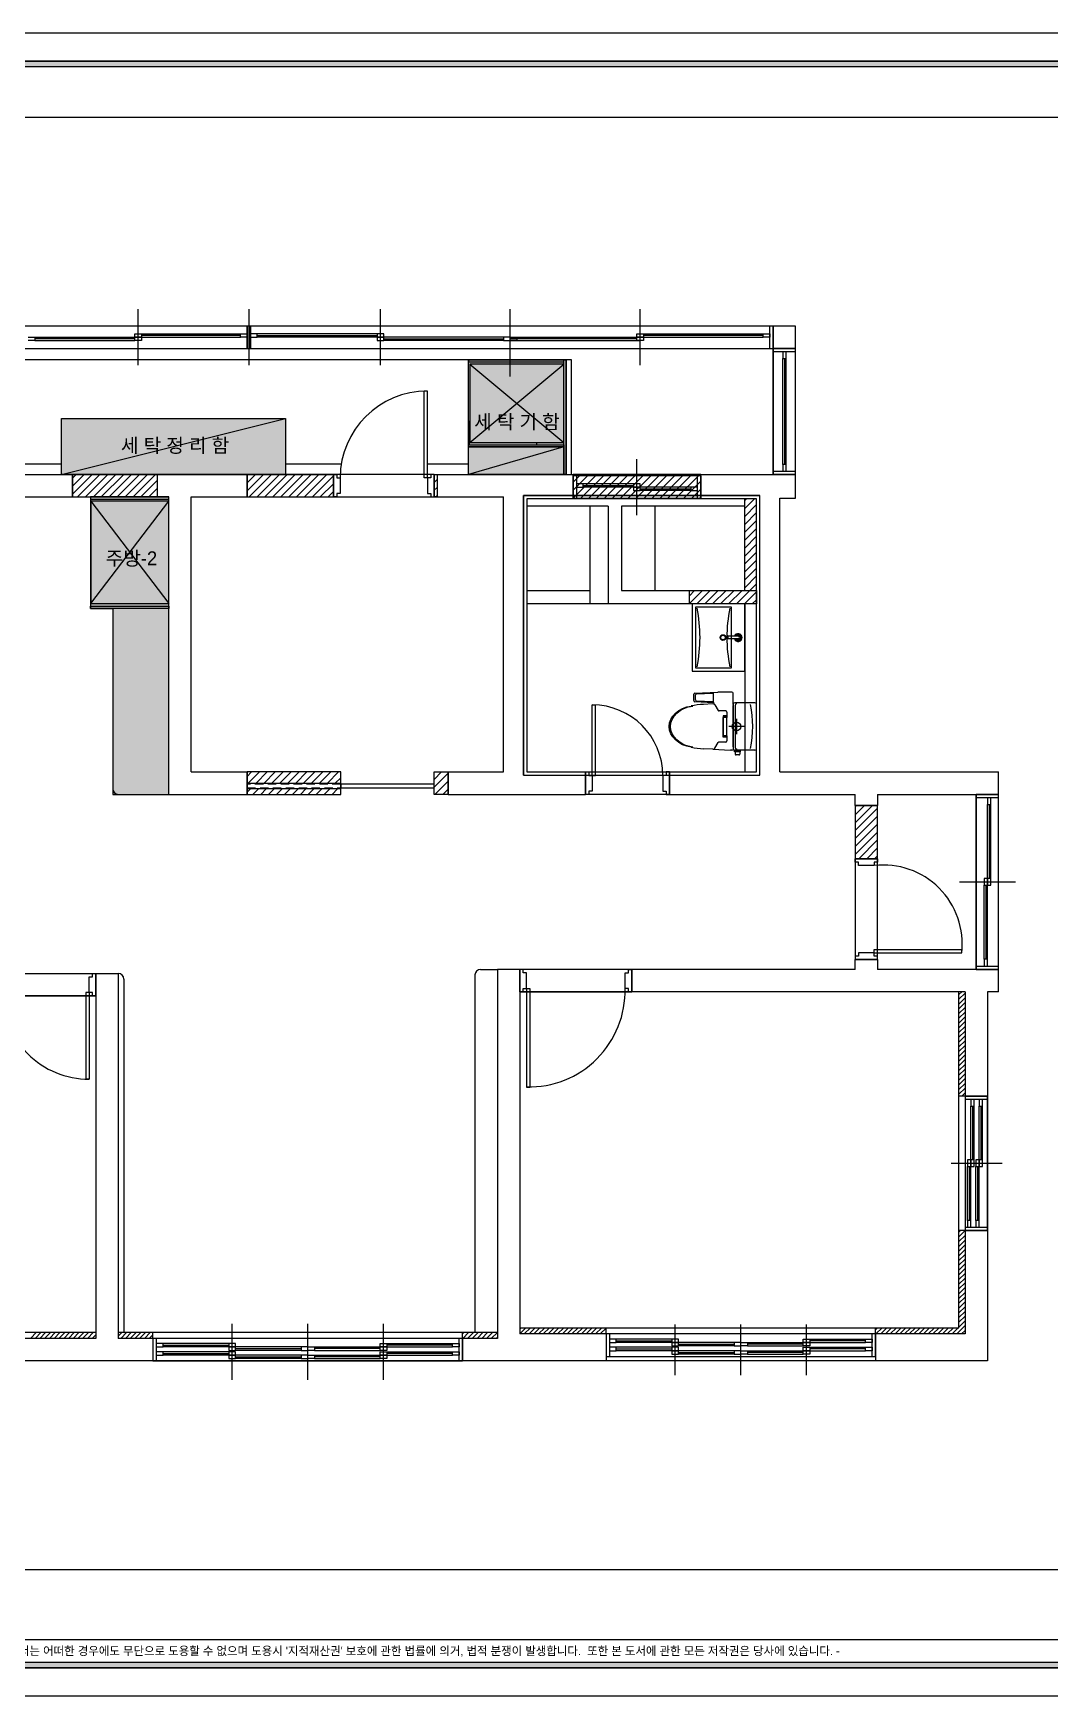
# Model space of a CAD drawing. Header units: inches. Extents: x 7740 to 83056, y -9304 to 75068.
# Drawn here: x 59421 to 68496, y 37246 to 52096 of the extents above; entities that cross this region are included whole.
import ezdxf
from ezdxf.enums import TextEntityAlignment as Align

# ---------------------------------------------------------------- set-up
doc = ezdxf.new("R2010")
doc.units = ezdxf.units.IN
doc.header["$LTSCALE"] = 50
doc.header["$MEASUREMENT"] = 0
doc.linetypes.add('HID', pattern=[2.3, 1.5, -0.8])
for name, color, linetype in [('02-WAL', 2, 'Continuous'), ('03-TEXT', 3, 'Continuous'), ('03-WAL NEW', 3, 'Continuous'), ('04-WIN', 4, 'Continuous'), ('06-FUR', 6, 'Continuous'), ('06-LIGHT', 4, 'Continuous'), ('08-HAT', 8, 'Continuous'), ('3.기호.계단선', 30, 'Continuous'), ('9.보조선', 5, 'Continuous'), ('CO-BATH', 6, 'Continuous'), ('F-SYM', 7, 'Continuous'), ('FORM(YOURNAME)-11', 1, 'Continuous'), ('도면층2', 2, 'Continuous'), ('도면층4', 4, 'Continuous'), ('도면층5', 5, 'Continuous')]:
    doc.layers.add(name, color=color, linetype=linetype)
doc.styles.add('YOURNAME', font='HY울릉도M.TTF')
doc.styles.add('코레일둥고', font='Korail_Round_Gothic_Medium.ttf')

# ---------------------------------------------------------------- blocks, each defined once
blk = doc.blocks.new('FORM-PLAN')
at = {"layer": 'FORM(YOURNAME)-11'}
h = blk.add_hatch(color=256, dxfattribs=at)
h.dxf.hatch_style = 1
h.paths.add_polyline_path([(-71444, 55115), (10556, 55115), (10556, 54915), (-71444, 54915)])
h.paths.add_polyline_path([(-71444, -2085), (10556, -2085), (10556, -2285), (-71444, -2285)])
at = {"layer": 'Defpoints', "color": 158}
blk.add_line((1346, -1285), (-71444, -1285), dxfattribs=at)
for points in [[(-71444, -2285), (10556, -2285), (10556, 55115), (-71444, 55115)], [(-69444, 53115), (-64, 53115), (-64, 1215), (-69444, 1215)]]:
    blk.add_lwpolyline(points, close=True, dxfattribs=at)
at = {"layer": 'FORM(YOURNAME)-11', "color": 250}
blk.add_lwpolyline([(-72444, -3285), (11556, -3285), (11556, 56115), (-72444, 56115)], close=True, dxfattribs=at)
at = {"layer": 'FORM(YOURNAME)-11'}
for points in [[(-71444, 55115), (10556, 55115), (10556, 54915), (-71444, 54915)], [(-71444, -2085), (10556, -2085), (10556, -2285), (-71444, -2285)]]:
    blk.add_lwpolyline(points, close=True, dxfattribs=at)
at = {"layer": 'FORM(YOURNAME)-11', "color": 1, "style": 'YOURNAME'}
blk.add_text("- 본 도서는 어떠한 경우에도 무단으로 도용할 수 없으며 도용시 '지적재산권' 보호에 관한 법률에 의거, 법적 분쟁이 발생합니다.  또한 본 도서에 관한 모든 저작권은 당사에 있습니다. -", height=300, dxfattribs=at).set_placement((-32990, -1685), align=Align.MIDDLE_CENTER)
at = {"layer": 'FORM(YOURNAME)-11', "color": 3, "style": 'YOURNAME'}
for tag, height, p in [('1', 450, (9905, 18188)), ('2', 450, (9905, 17544)), ('3', 450, (9905, 16257)), ('4', 450, (9905, 14326)), ('5', 515, (9905, 12009)), ('6', 515, (9905, 9757)), ('7', 515, (9905, 7504)), ('8', 515, (9905, 5252)), ('9', 515, (9905, 2999)), ('10', 515, (5655, 811)), ('11', 515, (9905, 747)), ('12', 515, (5655, -1441)), ('13', 515, (9905, -1441))]:
    blk.add_attdef(tag, text='', height=height, dxfattribs=at).set_placement(p, align=Align.MIDDLE_RIGHT)
blk = doc.blocks.new('*U814')
at = {"layer": 'F-SYM', "xscale": 0.2500000000000001, "yscale": 0.2500000000000001, "zscale": 0.2500000000000001}
blk.add_blockref('FORM-PLAN', (71067, 38067), dxfattribs=at)
blk = doc.blocks.new('FFFFSF')
at = {"layer": '02-WAL', "color": 8}
for p, q in [((42312, 33930), (42312, 34130)), ((42512, 34130), (42312, 34130)), ((42512, 32592), (42512, 34130)), ((37615, 33930), (42512, 33930)), ((42312, 32805), (42312, 33930)), ((35610, 32805), (37615, 32805)), ((36055, 32605), (36055, 32805)), ((36815, 32605), (36815, 32805)), ((37615, 32805), (38385, 32805)), ((37615, 32605), (37615, 32805)), ((38385, 32605), (38385, 32805)), ((39285, 32805), (42512, 32805)), ((39285, 32605), (39285, 32805)), ((40525, 32592), (40525, 32805)), ((41665, 32592), (41665, 32805)), ((35610, 32605), (36915, 32605)), ((36915, 29947), (36915, 32605)), ((37115, 30147), (37115, 32605)), ((37115, 32605), (38385, 32605)), ((39285, 32605), (39905, 32605)), ((39905, 30147), (39905, 32605)), ((40083, 32617), (42193, 32617)), ((40083, 30118), (40083, 32617)), ((42193, 30118), (42193, 32617)), ((42370, 32592), (42512, 32592)), ((42370, 30147), (42370, 32592)), ((37115, 30147), (37615, 30147)), ((37615, 29947), (37615, 30147)), ((39410, 30147), (39905, 30147)), ((39410, 29947), (39410, 30147)), ((40635, 29947), (40635, 30147)), ((41385, 29947), (41385, 30147)), ((42370, 30147), (44324, 30147)), ((44324, 28184), (44324, 30147)), ((40083, 30118), (42193, 30118)), ((36915, 29947), (37615, 29947)), ((39410, 29947), (40635, 29947)), ((41385, 29947), (43044, 29947)), ((43044, 29847), (43044, 29947)), ((43244, 29947), (44324, 29947)), ((43244, 29947), (43244, 29847)), ((44124, 28384), (44124, 29947)), ((43044, 29847), (43244, 29847)), ((43044, 28384), (39849, 28384)), ((39849, 28384), (39849, 25087)), ((40049, 28184), (40049, 28384)), ((41049, 28184), (41049, 28384)), ((43044, 28384), (43044, 28472)), ((43044, 28472), (43244, 28472)), ((43244, 28472), (43244, 28384)), ((44324, 28384), (43244, 28384)), ((33834, 28347), (36464, 28347)), ((36264, 28347), (36264, 25087)), ((36464, 28347), (36464, 25087)), ((33299, 28147), (36264, 28147)), ((44025, 28184), (40049, 28184)), ((40049, 28184), (40049, 25127)), ((44025, 28184), (44025, 25127)), ((44324, 28184), (44225, 28184)), ((44225, 28184), (44225, 24887)), ((44025, 27252), (44225, 27252)), ((44025, 26052), (44225, 26052)), ((44025, 25127), (40049, 25127)), ((40820, 25127), (40820, 24887)), ((43225, 25127), (43225, 24887)), ((36264, 25087), (33299, 25087)), ((39849, 25087), (36464, 25087)), ((36774, 25087), (36774, 24887)), ((39539, 25087), (39539, 24887)), ((44225, 24887), (33099, 24887))]:
    blk.add_line(p, q, dxfattribs=at)
at = {"layer": '03-TEXT', "color": 8}
for p, q in [((43970, 25182), (43970, 28184)), ((44025, 27252), (43970, 27252)), ((40049, 25182), (43970, 25182))]:
    blk.add_line(p, q, dxfattribs=at)
at = {"layer": '03-WAL NEW', "color": 8}
for p, q in [((40512, 33830), (34072, 33830)), ((40512, 32805), (40512, 33830)), ((36815, 32805), (36055, 32805)), ((36055, 32805), (36055, 32605)), ((36815, 32605), (36815, 32805)), ((38385, 32805), (37615, 32805)), ((37615, 32805), (37615, 32605)), ((38385, 32605), (38385, 32805)), ((39285, 32805), (39310, 32805)), ((39285, 32605), (39285, 32805)), ((39310, 32805), (39310, 32605)), ((41665, 32805), (40525, 32805)), ((40525, 32805), (40525, 32592)), ((41665, 32592), (41665, 32805)), ((36055, 32605), (36815, 32605)), ((37615, 32605), (38385, 32605)), ((39310, 32605), (39285, 32605)), ((42193, 32617), (40083, 32617)), ((40083, 32617), (40083, 30118)), ((40838, 32522), (40113, 32522)), ((40525, 32592), (41665, 32592)), ((40673, 32522), (40673, 31648)), ((40838, 32522), (40838, 31648)), ((40958, 32522), (40958, 31768)), ((42058, 32522), (40958, 32522)), ((41258, 31768), (41258, 32522)), ((42058, 31768), (42058, 32587)), ((42193, 30118), (42193, 32617)), ((40113, 31768), (40673, 31768)), ((41588, 31648), (40113, 31648)), ((40958, 31768), (41563, 31768)), ((41563, 31768), (42163, 31768)), ((41563, 31648), (41563, 31768)), ((42163, 31648), (41563, 31648)), ((42058, 31648), (42058, 30148)), ((42163, 31768), (42163, 31648)), ((38450, 30147), (37615, 30147)), ((37615, 30147), (37615, 30047)), ((38450, 30047), (38450, 30147)), ((39285, 30147), (39410, 30147)), ((39285, 29947), (39285, 30147)), ((39410, 30147), (39410, 29947)), ((37615, 30047), (38450, 30047)), ((40083, 30118), (42193, 30118)), ((38450, 29997), (37615, 29997)), ((37615, 29997), (37615, 29947)), ((37615, 29947), (38450, 29947)), ((38450, 29947), (38450, 29997)), ((39410, 29947), (39285, 29947)), ((43244, 29847), (43044, 29847)), ((43044, 29847), (43044, 29372)), ((43244, 29372), (43244, 29847)), ((43044, 29372), (43244, 29372)), ((39699, 28384), (39699, 28384)), ((39699, 28384), (39849, 28384)), ((36464, 28347), (36464, 28347)), ((36514, 28297), (36514, 25142)), ((39649, 28334), (39649, 25142)), ((44025, 26052), (43970, 26052)), ((33354, 25142), (36264, 25142)), ((36464, 25142), (39849, 25142)), ((36774, 25087), (36774, 25142)), ((39539, 25087), (39539, 25142)), ((40820, 25127), (40820, 25182)), ((43225, 25127), (43225, 25182))]:
    blk.add_line(p, q, dxfattribs=at)
at = {"layer": '03-WAL NEW', "color": 8, "linetype": 'Continuous'}
for p, q in [((36055, 32772), (36088, 32805)), ((36055, 32701), (36159, 32805)), ((36055, 32630), (36230, 32805)), ((36101, 32605), (36301, 32805)), ((36171, 32605), (36371, 32805)), ((36242, 32605), (36442, 32805)), ((36313, 32605), (36513, 32805)), ((36383, 32605), (36583, 32805)), ((36454, 32605), (36654, 32805)), ((36525, 32605), (36725, 32805)), ((36596, 32605), (36796, 32805)), ((36666, 32605), (36815, 32754)), ((36737, 32605), (36815, 32683)), ((37615, 32800), (37620, 32805)), ((37615, 32729), (37691, 32805)), ((37615, 32659), (37761, 32805)), ((37632, 32605), (37832, 32805)), ((37703, 32605), (37903, 32805)), ((37773, 32605), (37973, 32805)), ((37844, 32605), (38044, 32805)), ((37915, 32605), (38115, 32805)), ((37986, 32605), (38186, 32805)), ((38056, 32605), (38256, 32805)), ((38127, 32605), (38327, 32805)), ((38198, 32605), (38385, 32792)), ((38268, 32605), (38385, 32722)), ((39285, 32734), (39310, 32759)), ((39285, 32664), (39310, 32689)), ((40525, 32736), (40594, 32805)), ((40525, 32665), (40665, 32805)), ((40525, 32594), (40736, 32805)), ((40594, 32592), (40807, 32805)), ((40664, 32592), (40877, 32805)), ((40735, 32592), (40948, 32805)), ((40806, 32592), (41019, 32805)), ((40876, 32592), (41089, 32805)), ((40947, 32592), (41160, 32805)), ((41018, 32592), (41231, 32805)), ((41089, 32592), (41302, 32805)), ((41159, 32592), (41372, 32805)), ((41230, 32592), (41443, 32805)), ((41301, 32592), (41514, 32805)), ((41371, 32592), (41584, 32805)), ((41442, 32592), (41655, 32805)), ((41513, 32592), (41665, 32744)), ((41584, 32592), (41665, 32673)), ((36808, 32605), (36815, 32612)), ((38339, 32605), (38385, 32651)), ((39297, 32605), (39310, 32618)), ((41654, 32592), (41665, 32603)), ((42058, 32571), (42074, 32587)), ((42058, 32500), (42145, 32587)), ((42058, 32430), (42163, 32535)), ((42058, 32359), (42163, 32464)), ((42058, 32288), (42163, 32393)), ((42058, 32217), (42163, 32322)), ((42058, 32147), (42163, 32252)), ((42058, 32076), (42163, 32181)), ((42058, 32005), (42163, 32110)), ((42058, 31935), (42163, 32040)), ((42058, 31864), (42163, 31969)), ((42058, 31793), (42163, 31898)), ((42104, 31768), (42163, 31827)), ((41563, 31722), (41609, 31768)), ((41563, 31652), (41679, 31768)), ((41630, 31648), (41750, 31768)), ((41701, 31648), (41821, 31768)), ((41771, 31648), (41891, 31768)), ((41842, 31648), (41962, 31768)), ((41913, 31648), (42033, 31768)), ((41984, 31648), (42104, 31768)), ((42054, 31648), (42163, 31757)), ((42125, 31648), (42163, 31686)), ((37615, 30108), (37654, 30147)), ((37624, 30047), (37724, 30147)), ((37695, 30047), (37795, 30147)), ((37766, 30047), (37866, 30147)), ((37836, 30047), (37936, 30147)), ((37907, 30047), (38007, 30147)), ((37978, 30047), (38078, 30147)), ((38049, 30047), (38149, 30147)), ((38119, 30047), (38219, 30147)), ((38190, 30047), (38290, 30147)), ((38261, 30047), (38361, 30147)), ((38331, 30047), (38431, 30147)), ((39285, 30081), (39351, 30147)), ((38402, 30047), (38450, 30095)), ((39285, 30011), (39410, 30136)), ((39292, 29947), (39410, 30065)), ((37615, 29967), (37645, 29997)), ((37666, 29947), (37716, 29997)), ((37736, 29947), (37786, 29997)), ((37807, 29947), (37857, 29997)), ((37878, 29947), (37928, 29997)), ((37949, 29947), (37999, 29997)), ((38019, 29947), (38069, 29997)), ((38090, 29947), (38140, 29997)), ((38161, 29947), (38211, 29997)), ((38231, 29947), (38281, 29997)), ((38302, 29947), (38352, 29997)), ((38373, 29947), (38423, 29997)), ((38444, 29947), (38450, 29953)), ((39363, 29947), (39410, 29994)), ((43044, 29835), (43056, 29847)), ((43044, 29764), (43127, 29847)), ((43044, 29694), (43197, 29847)), ((43044, 29623), (43244, 29823)), ((43044, 29552), (43244, 29752)), ((43044, 29482), (43244, 29682)), ((43044, 29411), (43244, 29611)), ((43076, 29372), (43244, 29540)), ((43147, 29372), (43244, 29469)), ((43217, 29372), (43244, 29399)), ((43970, 28159), (43995, 28184)), ((43970, 28117), (44025, 28172)), ((43970, 28074), (44025, 28129)), ((43970, 28032), (44025, 28087)), ((43970, 27989), (44025, 28044)), ((43970, 27947), (44025, 28002)), ((43970, 27904), (44025, 27959)), ((43970, 27862), (44025, 27917)), ((43970, 27820), (44025, 27875)), ((43970, 27777), (44025, 27832)), ((43970, 27735), (44025, 27790)), ((43970, 27692), (44025, 27747)), ((43970, 27650), (44025, 27705)), ((43970, 27607), (44025, 27662)), ((43970, 27565), (44025, 27620)), ((43970, 27523), (44025, 27578)), ((43970, 27480), (44025, 27535)), ((43970, 27438), (44025, 27493)), ((43970, 27395), (44025, 27450)), ((43970, 27353), (44025, 27408)), ((43970, 27310), (44025, 27365)), ((43970, 27268), (44025, 27323)), ((43996, 27252), (44025, 27281)), ((43970, 26038), (43984, 26052)), ((43970, 25995), (44025, 26050)), ((43970, 25953), (44025, 26008)), ((43970, 25910), (44025, 25965)), ((43970, 25868), (44025, 25923)), ((43970, 25826), (44025, 25881)), ((43970, 25783), (44025, 25838)), ((43970, 25741), (44025, 25796)), ((43970, 25698), (44025, 25753)), ((43970, 25656), (44025, 25711)), ((43970, 25613), (44025, 25668)), ((43970, 25571), (44025, 25626)), ((43970, 25529), (44025, 25584)), ((43970, 25486), (44025, 25541)), ((43970, 25444), (44025, 25499)), ((43970, 25401), (44025, 25456)), ((43970, 25359), (44025, 25414)), ((43970, 25316), (44025, 25371)), ((43970, 25274), (44025, 25329)), ((43970, 25232), (44025, 25287)), ((35680, 25087), (35735, 25142)), ((35722, 25087), (35777, 25142)), ((35764, 25087), (35819, 25142)), ((35807, 25087), (35862, 25142)), ((35849, 25087), (35904, 25142)), ((35892, 25087), (35947, 25142)), ((35934, 25087), (35989, 25142)), ((35977, 25087), (36032, 25142)), ((36019, 25087), (36074, 25142)), ((36061, 25087), (36116, 25142)), ((36104, 25087), (36159, 25142)), ((36146, 25087), (36201, 25142)), ((36189, 25087), (36244, 25142)), ((36231, 25087), (36264, 25120)), ((36464, 25108), (36498, 25142)), ((36486, 25087), (36541, 25142)), ((36528, 25087), (36583, 25142)), ((36571, 25087), (36626, 25142)), ((36613, 25087), (36668, 25142)), ((36655, 25087), (36710, 25142)), ((36698, 25087), (36753, 25142)), ((36740, 25087), (36774, 25121)), ((39539, 25128), (39553, 25142)), ((39540, 25087), (39595, 25142)), ((39583, 25087), (39638, 25142)), ((39625, 25087), (39680, 25142)), ((39668, 25087), (39723, 25142)), ((39710, 25087), (39765, 25142)), ((39752, 25087), (39807, 25142)), ((39795, 25087), (39849, 25141)), ((39837, 25087), (39849, 25099)), ((40049, 25171), (40060, 25182)), ((40049, 25129), (40102, 25182)), ((40089, 25127), (40144, 25182)), ((40132, 25127), (40187, 25182)), ((40174, 25127), (40229, 25182)), ((40217, 25127), (40272, 25182)), ((40259, 25127), (40314, 25182)), ((40302, 25127), (40357, 25182)), ((40344, 25127), (40399, 25182)), ((40386, 25127), (40441, 25182)), ((40429, 25127), (40484, 25182)), ((40471, 25127), (40526, 25182)), ((40514, 25127), (40569, 25182)), ((40556, 25127), (40611, 25182)), ((40599, 25127), (40654, 25182)), ((40641, 25127), (40696, 25182)), ((40683, 25127), (40738, 25182)), ((40726, 25127), (40781, 25182)), ((40768, 25127), (40820, 25179)), ((40811, 25127), (40820, 25136)), ((43225, 25165), (43242, 25182)), ((43229, 25127), (43284, 25182)), ((43271, 25127), (43326, 25182)), ((43314, 25127), (43369, 25182)), ((43356, 25127), (43411, 25182)), ((43399, 25127), (43454, 25182)), ((43441, 25127), (43496, 25182)), ((43484, 25127), (43539, 25182)), ((43526, 25127), (43581, 25182)), ((43568, 25127), (43623, 25182)), ((43611, 25127), (43666, 25182)), ((43653, 25127), (43708, 25182)), ((43696, 25127), (43751, 25182)), ((43738, 25127), (43793, 25182)), ((43781, 25127), (43836, 25182)), ((43823, 25127), (43878, 25182)), ((43865, 25127), (43920, 25182)), ((43908, 25127), (43963, 25182)), ((43950, 25127), (44025, 25202)), ((43970, 25189), (44025, 25244)), ((43993, 25127), (44025, 25159))]:
    blk.add_line(p, q, dxfattribs=at)
at = {"layer": '03-WAL NEW', "color": 8}
for centre, start, end in [((39699, 28334), 90, 180), ((36464, 28297), 0, 90)]:
    blk.add_arc(centre, 50, start, end, dxfattribs=at)
at = {"layer": '04-WIN', "color": 8}
for p, q in [((39225, 32775), (39225, 33550)), ((40695, 30117), (40695, 30747)), ((40695, 30117), (40695, 30747)), ((39285, 30037), (38450, 30037)), ((38450, 30037), (38450, 30007)), ((38450, 30007), (39285, 30007)), ((39285, 30007), (39285, 30037)), ((43214, 28532), (43995, 28532)), ((43214, 28532), (43994, 28532)), ((36204, 28177), (36204, 27402)), ((40109, 28214), (40109, 27333)), ((40109, 28214), (40109, 27334))]:
    blk.add_line(p, q, dxfattribs=at)
at = {"layer": '04-WIN', "color": 8, "linetype": 'HID'}
for p, q in [((38450, 30037), (37615, 30037)), ((37615, 30037), (37615, 30007)), ((37615, 30007), (38450, 30007)), ((38450, 30007), (38450, 30037))]:
    blk.add_line(p, q, dxfattribs=at)
at = {"layer": '06-FUR', "color": 8}
for p, q in [((40442, 33830), (39592, 33830)), ((39592, 33830), (39592, 33810)), ((39592, 33810), (40442, 33810)), ((39602, 33790), (39602, 33090)), ((40442, 33790), (39602, 33790)), ((39602, 33090), (40442, 33790)), ((39602, 33790), (40442, 33090)), ((40442, 32805), (40442, 33830)), ((40442, 33810), (40442, 33830)), ((40442, 33090), (40442, 33790)), ((40462, 32805), (40462, 33830)), ((35958, 33305), (37958, 33305)), ((35958, 32805), (35958, 33305)), ((35958, 32805), (37958, 33305)), ((37958, 33305), (37958, 32805)), ((39592, 33050), (39592, 33070)), ((39592, 33070), (40442, 33070)), ((39592, 33050), (40442, 33050)), ((39592, 32805), (39592, 33050)), ((40442, 33050), (39592, 32805)), ((40442, 33050), (39592, 33050)), ((39602, 33090), (40442, 33090)), ((40442, 33070), (40442, 33050)), ((40442, 33050), (40442, 32805)), ((37958, 32805), (35958, 32805)), ((40442, 32805), (39592, 32805)), ((36915, 32605), (36215, 32605)), ((36215, 32605), (36215, 32585)), ((36215, 32585), (36915, 32585)), ((36218, 32565), (36218, 31653)), ((36915, 32565), (36218, 32565)), ((36218, 31653), (36915, 32565)), ((36218, 32565), (36915, 31653)), ((36915, 32585), (36915, 32605)), ((36915, 31653), (36915, 32565)), ((36218, 31653), (36915, 31653)), ((36215, 31607), (36215, 31627)), ((36215, 31627), (36915, 31627)), ((36915, 31607), (36215, 31607)), ((36915, 31607), (36415, 31607)), ((36415, 31607), (36415, 29997)), ((36915, 31627), (36915, 31607)), ((36915, 29947), (36915, 31607)), ((36465, 29947), (36915, 29947))]:
    blk.add_line(p, q, dxfattribs=at)
blk.add_arc((36465, 29997), 50, 180, 270, dxfattribs=at)
at = {"layer": '08-HAT', "color": 8, "linetype": 'Continuous'}
for p, q in [((39600, 33070), (39600, 33284)), ((40200, 33070), (40200, 33090)), ((35540, 32900), (35958, 32900)), ((37958, 32900), (38456, 32900)), ((39225, 32900), (39592, 32900))]:
    blk.add_line(p, q, dxfattribs=at)
at = {"layer": '9.보조선', "color": 8}
for p, q in [((42163, 32587), (40113, 32587)), ((40113, 32587), (40113, 30148)), ((42163, 30148), (42163, 32587)), ((40113, 30148), (42163, 30148))]:
    blk.add_line(p, q, dxfattribs=at)
at = {"layer": 'CO-BATH', "color": 8}
for p, q in [((42058, 31648), (41588, 31648)), ((41588, 31648), (41588, 31048)), ((42058, 31048), (42058, 31648)), ((41938, 31618), (41618, 31618)), ((41618, 31618), (41618, 31078)), ((41938, 31078), (41938, 31618)), ((41897, 31363), (41897, 31334)), ((41902, 31363), (41897, 31363)), ((41902, 31334), (41897, 31334)), ((41902, 31363), (41902, 31334)), ((41907, 31362), (41902, 31362)), ((41907, 31335), (41902, 31335)), ((41907, 31362), (41907, 31335)), ((41998, 31361), (41907, 31361)), ((41998, 31336), (41907, 31336)), ((41588, 31048), (42058, 31048)), ((41618, 31078), (41938, 31078)), ((41603, 30785), (41603, 30841)), ((41612, 30851), (41818, 30861)), ((41778, 30766), (41612, 30775)), ((41618, 30791), (41618, 30835)), ((41628, 30845), (41773, 30852)), ((41773, 30773), (41628, 30781)), ((41771, 30756), (41690, 30751)), ((41778, 30778), (41778, 30847)), ((41783, 30753), (41783, 30761)), ((41790, 30746), (41819, 30697)), ((41943, 30861), (41818, 30861)), ((41953, 30751), (41953, 30851)), ((41953, 30751), (41953, 30357)), ((41953, 30371), (41953, 30741)), ((42148, 30766), (41968, 30766)), ((41971, 30741), (41971, 30367)), ((42163, 30357), (42163, 30751)), ((41386, 30585), (41397, 30617)), ((41397, 30617), (41415, 30646)), ((41399, 30585), (41410, 30617)), ((41410, 30617), (41427, 30646)), ((41415, 30646), (41439, 30673)), ((41427, 30646), (41451, 30673)), ((41439, 30673), (41468, 30696)), ((41451, 30673), (41481, 30696)), ((41468, 30696), (41502, 30714)), ((41481, 30696), (41515, 30714)), ((41502, 30714), (41540, 30728)), ((41515, 30714), (41552, 30728)), ((41540, 30728), (41580, 30736)), ((41552, 30728), (41593, 30736)), ((41888, 30692), (41828, 30692)), ((41898, 30648), (41864, 30648)), ((41864, 30648), (41864, 30629)), ((41898, 30638), (41864, 30638)), ((41864, 30458), (41864, 30633)), ((41868, 30471), (41868, 30635)), ((41898, 30635), (41868, 30635)), ((41893, 30632), (41893, 30651)), ((41898, 30682), (41898, 30635)), ((41898, 30638), (41898, 30648)), ((41898, 30471), (41898, 30643)), ((41953, 30642), (41953, 30468)), ((41983, 30621), (41983, 30484)), ((41383, 30553), (41386, 30585)), ((41386, 30521), (41383, 30553)), ((41397, 30489), (41386, 30521)), ((41395, 30553), (41399, 30585)), ((41399, 30521), (41395, 30553)), ((41415, 30460), (41397, 30489)), ((41410, 30489), (41399, 30521)), ((41427, 30460), (41410, 30489)), ((41439, 30433), (41415, 30460)), ((41451, 30433), (41427, 30460)), ((41898, 30468), (41864, 30468)), ((41898, 30458), (41864, 30458)), ((41898, 30471), (41868, 30471)), ((41893, 30455), (41893, 30474)), ((41898, 30471), (41898, 30424)), ((41898, 30458), (41898, 30468)), ((42051, 30553), (41914, 30553)), ((41983, 30553), (41983, 30553)), ((41468, 30410), (41439, 30433)), ((41481, 30410), (41451, 30433)), ((41502, 30391), (41468, 30410)), ((41515, 30391), (41481, 30410)), ((41540, 30378), (41502, 30391)), ((41552, 30378), (41515, 30391)), ((41580, 30369), (41540, 30378)), ((41593, 30369), (41552, 30378)), ((41772, 30350), (41690, 30355)), ((41772, 30350), (41930, 30342)), ((41790, 30360), (41819, 30409)), ((41888, 30414), (41828, 30414)), ((41943, 30342), (41930, 30342)), ((42020, 30339), (41965, 30339)), ((41965, 30327), (41965, 30339)), ((42020, 30327), (41965, 30327)), ((42148, 30342), (41968, 30342)), ((41973, 30327), (41973, 30306)), ((42006, 30299), (41980, 30299)), ((42013, 30327), (42013, 30306)), ((42020, 30327), (42020, 30339))]:
    blk.add_line(p, q, dxfattribs=at)
for centre, radius in [((41863, 31348), 25), ((41863, 31348), 20), ((41983, 30553), 38.4)]:
    blk.add_circle(centre, radius, dxfattribs=at)
for centre, radius, start, end in [((40296, 31348), 1362, 348.891, 11.109), ((43260, 31348), 1362, 168.891, 191.109), ((41998, 31348), 35, 200.9248, 159.0751), ((41998, 31348), 30, 204.6243, 155.3757), ((41998, 31348), 25, 210, 150), ((41998, 31348), 18, 223.9829, 136.017), ((41998, 31348), 12.5, 270, 90), ((41718, 30112), 640, 92.5885, 102.4851), ((41613, 30841), 10, 92.6619, 180), ((41613, 30785), 10, 180, 266.8224), ((41628, 30835), 10, 92.6619, 180), ((41628, 30791), 10, 180, 266.8224), ((41772, 30736), 20, 30.648, 93.5722), ((41773, 30847), 5, 0, 92.6619), ((41773, 30778), 5, 266.8224, 0), ((41778, 30761), 5, 0, 86.8224), ((41943, 30851), 9.82, 0, 90), ((41968, 30751), 15, 90, 180), ((41986, 30741), 15, 90, 180), ((41149, 30554), 980, 348.4061, 11.5939), ((42148, 30751), 15, 0, 90), ((41828, 30702), 10, 210.648, 270), ((41888, 30682), 10, 0, 90), ((41718, 30994), 640, 257.5149, 267.4115), ((41773, 30370), 20, 266.9031, 329.352), ((41828, 30404), 10, 90, 149.352), ((41888, 30424), 10, 270, 0), ((41943, 30352), 10, 270, 0), ((41968, 30357), 15, 180, 270), ((41986, 30367), 15, 180, 270), ((41980, 30306), 7, 180, 270), ((42006, 30306), 7, 270, 0), ((42148, 30357), 15, 270, 0)]:
    blk.add_arc(centre, radius, start, end, dxfattribs=at)
at = {"layer": '도면층2', "color": 8}
for p, q in [((37615, 34130), (37615, 33930)), ((37645, 34130), (37645, 33930)), ((42312, 34130), (42312, 33930)), ((42512, 33930), (42312, 33930)), ((38385, 32805), (38385, 32605)), ((39285, 32805), (39285, 32605)), ((40525, 32792), (40525, 32592)), ((41665, 32792), (41665, 32592)), ((42512, 32805), (42312, 32805)), ((40635, 30147), (40635, 29947)), ((41385, 30147), (41385, 29947)), ((44324, 29947), (44124, 29947)), ((43244, 29372), (43044, 29372)), ((40049, 28184), (40049, 28384)), ((41049, 28184), (41049, 28384)), ((43244, 28472), (43044, 28472)), ((44324, 28384), (44124, 28384)), ((36264, 28147), (36264, 28347)), ((44225, 27252), (44025, 27252)), ((44225, 26052), (44025, 26052)), ((40820, 25127), (40820, 24927)), ((43225, 25127), (43225, 24927)), ((36774, 25087), (36774, 24887)), ((39539, 25087), (39539, 24887))]:
    blk.add_line(p, q, dxfattribs=at)
at = {"layer": '도면층4', "color": 8}
for p, q in [((36642, 33780), (36642, 34280)), ((37630, 34280), (37630, 33780)), ((38805, 33780), (38805, 34280)), ((39964, 33680), (39964, 34280)), ((41123, 33780), (41123, 34280)), ((37645, 34130), (33672, 34130)), ((35659, 34030), (35719, 34030)), ((35719, 34030), (35719, 34000)), ((36612, 34015), (35719, 34015)), ((36612, 34030), (36612, 34060)), ((36612, 34060), (36672, 34060)), ((36672, 34030), (36612, 34030)), ((36612, 34000), (36612, 34030)), ((36612, 34030), (36672, 34030)), ((36672, 34060), (36672, 34030)), ((37555, 34045), (36672, 34045)), ((36672, 34030), (36672, 34000)), ((37555, 34030), (37555, 34060)), ((37555, 34060), (37615, 34060)), ((37615, 34030), (37555, 34030)), ((37615, 33930), (37615, 34130)), ((42512, 34130), (37615, 34130)), ((37615, 34130), (37615, 33930)), ((37615, 34060), (37615, 34030)), ((37645, 33930), (37645, 34130)), ((37645, 34130), (37645, 33930)), ((37645, 34060), (37645, 34030)), ((37705, 34060), (37645, 34060)), ((37645, 34030), (37705, 34030)), ((37705, 34030), (37705, 34060)), ((37705, 34045), (38775, 34045)), ((38775, 34060), (38775, 34030)), ((38835, 34060), (38775, 34060)), ((38775, 34030), (38835, 34030)), ((38775, 34030), (38775, 34000)), ((38835, 34030), (38775, 34030)), ((38835, 34030), (38835, 34060)), ((38835, 34000), (38835, 34030)), ((38835, 34015), (39904, 34015)), ((39904, 34030), (39904, 34000)), ((39964, 34030), (39904, 34030)), ((39964, 34000), (39964, 34030)), ((39964, 34000), (39964, 34030)), ((39964, 34030), (40024, 34030)), ((41093, 34015), (39964, 34015)), ((40024, 34030), (40024, 34000)), ((41093, 34030), (41093, 34060)), ((41093, 34060), (41153, 34060)), ((41153, 34030), (41093, 34030)), ((41093, 34000), (41093, 34030)), ((41093, 34030), (41153, 34030)), ((41153, 34060), (41153, 34030)), ((42222, 34045), (41153, 34045)), ((41153, 34030), (41153, 34000)), ((42222, 34030), (42222, 34060)), ((42222, 34060), (42282, 34060)), ((42282, 34030), (42222, 34030)), ((42282, 33930), (42282, 34130)), ((42282, 34060), (42282, 34030)), ((42312, 33930), (42312, 34130)), ((33672, 33930), (37645, 33930)), ((35719, 34000), (35659, 34000)), ((36672, 34000), (36612, 34000)), ((37615, 33930), (42512, 33930)), ((38775, 34000), (38835, 34000)), ((39904, 34000), (39964, 34000)), ((40024, 34000), (39964, 34000)), ((41153, 34000), (41093, 34000)), ((42312, 33930), (42312, 32805)), ((42512, 33930), (42312, 33930)), ((42512, 33900), (42312, 33900)), ((42427, 33900), (42397, 33900)), ((42397, 33900), (42397, 33840)), ((42427, 33840), (42427, 33900)), ((42512, 32805), (42512, 33930)), ((42397, 33840), (42427, 33840)), ((42412, 33840), (42412, 32895)), ((39225, 33550), (39195, 33550)), ((39195, 32775), (39195, 33549)), ((39225, 32775), (39225, 33550)), ((41095, 32442), (41095, 32942)), ((42312, 32835), (42512, 32835)), ((42427, 32895), (42397, 32895)), ((42397, 32895), (42397, 32835)), ((42397, 32835), (42427, 32835)), ((42427, 32835), (42427, 32895)), ((39285, 32805), (38385, 32805)), ((38385, 32805), (38385, 32605)), ((38385, 32805), (38415, 32805)), ((38385, 32605), (38385, 32805)), ((38415, 32805), (38415, 32775)), ((38415, 32775), (38445, 32775)), ((38445, 32775), (38445, 32635)), ((39225, 32775), (39195, 32775)), ((39255, 32775), (39225, 32775)), ((39225, 32775), (39225, 32635)), ((39285, 32805), (39255, 32805)), ((39255, 32805), (39255, 32775)), ((39285, 32605), (39285, 32805)), ((39285, 32805), (39285, 32605)), ((39285, 32605), (39285, 32805)), ((41665, 32792), (40525, 32792)), ((40525, 32792), (40525, 32592)), ((40555, 32792), (40555, 32592)), ((40555, 32722), (40555, 32692)), ((40615, 32722), (40555, 32722)), ((40555, 32692), (40615, 32692)), ((40615, 32692), (40615, 32722)), ((40615, 32707), (41065, 32707)), ((41065, 32722), (41065, 32692)), ((41125, 32722), (41065, 32722)), ((41065, 32692), (41125, 32692)), ((41065, 32692), (41065, 32662)), ((41125, 32692), (41065, 32692)), ((41125, 32692), (41125, 32722)), ((41125, 32662), (41125, 32692)), ((41125, 32677), (41575, 32677)), ((41575, 32692), (41575, 32662)), ((41635, 32692), (41575, 32692)), ((41635, 32592), (41635, 32792)), ((41635, 32662), (41635, 32692)), ((41665, 32592), (41665, 32792)), ((42312, 32805), (42512, 32805)), ((38385, 32605), (39285, 32605)), ((38415, 32605), (38385, 32605)), ((38445, 32635), (38415, 32635)), ((38415, 32635), (38415, 32605)), ((39225, 32635), (39255, 32635)), ((39255, 32635), (39255, 32605)), ((39255, 32605), (39285, 32605)), ((40525, 32592), (41665, 32592)), ((40525, 32592), (41665, 32592)), ((41065, 32662), (41125, 32662)), ((41575, 32662), (41635, 32662)), ((40695, 30117), (40695, 30747)), ((40695, 30747), (40725, 30747)), ((40725, 30117), (40725, 30747)), ((40635, 29947), (40635, 30147)), ((40635, 30147), (41385, 30147)), ((40635, 30147), (40635, 29947)), ((40635, 30147), (40665, 30147)), ((40635, 29947), (40635, 30147)), ((40665, 30147), (40665, 30117)), ((41385, 30147), (41355, 30147)), ((41355, 30147), (41355, 30117)), ((41385, 30147), (41385, 29947)), ((41385, 29947), (41385, 30147)), ((40665, 30117), (40695, 30117)), ((40695, 30117), (40695, 29977)), ((40695, 30117), (40725, 30117)), ((41355, 30117), (41325, 30117)), ((41325, 30117), (41325, 29977)), ((41385, 29947), (40635, 29947)), ((40665, 29947), (40635, 29947)), ((40695, 29977), (40665, 29977)), ((40665, 29977), (40665, 29947)), ((41325, 29977), (41355, 29977)), ((41355, 29977), (41355, 29947)), ((41355, 29947), (41385, 29947)), ((44124, 29947), (44124, 28384)), ((44324, 29947), (44124, 29947)), ((44324, 29917), (44124, 29917)), ((44254, 29917), (44224, 29917)), ((44224, 29917), (44224, 29857)), ((44224, 29857), (44254, 29857)), ((44239, 29857), (44239, 29195)), ((44254, 29857), (44254, 29917)), ((44324, 28384), (44324, 29947)), ((43044, 29372), (43044, 28472)), ((43244, 29372), (43044, 29372)), ((43044, 29342), (43044, 29372)), ((43044, 29372), (43244, 29372)), ((43074, 29342), (43044, 29342)), ((43074, 29312), (43074, 29342)), ((43214, 29312), (43074, 29312)), ((43244, 29342), (43214, 29342)), ((43214, 29342), (43214, 29312)), ((43244, 28472), (43244, 29372)), ((43244, 29372), (43244, 29342)), ((43974, 29165), (44474, 29165)), ((44224, 29195), (44194, 29195)), ((44194, 29195), (44194, 29135)), ((44194, 29135), (44224, 29135)), ((44209, 29135), (44209, 28474)), ((44254, 29195), (44224, 29195)), ((44224, 29195), (44224, 29135)), ((44224, 29135), (44224, 29195)), ((44224, 29135), (44254, 29135)), ((44254, 29135), (44254, 29195)), ((43214, 28532), (43074, 28532)), ((43074, 28532), (43074, 28502)), ((43214, 28562), (43994, 28562)), ((43214, 28532), (43214, 28562)), ((43214, 28502), (43214, 28532)), ((43214, 28532), (43995, 28532)), ((43995, 28532), (43995, 28562)), ((41049, 28384), (40049, 28384)), ((40049, 28384), (40049, 28184)), ((40049, 28184), (40049, 28384)), ((40079, 28384), (40049, 28384)), ((40049, 28384), (40049, 28184)), ((40079, 28354), (40079, 28384)), ((41019, 28354), (41019, 28384)), ((41019, 28384), (41049, 28384)), ((41049, 28184), (41049, 28384)), ((41049, 28384), (41049, 28184)), ((43074, 28502), (43044, 28502)), ((43044, 28502), (43044, 28472)), ((43044, 28472), (43244, 28472)), ((43244, 28472), (43044, 28472)), ((43044, 28472), (43244, 28472)), ((43244, 28502), (43214, 28502)), ((43244, 28472), (43244, 28502)), ((44124, 28414), (44324, 28414)), ((44124, 28384), (44324, 28384)), ((44224, 28474), (44194, 28474)), ((44194, 28474), (44194, 28414)), ((44194, 28414), (44224, 28414)), ((44224, 28414), (44224, 28474)), ((35369, 28347), (36264, 28347)), ((36204, 28177), (36204, 28317)), ((36204, 28317), (36234, 28317)), ((36234, 28317), (36234, 28347)), ((36234, 28347), (36264, 28347)), ((36264, 28347), (36264, 28147)), ((36264, 28147), (36264, 28347)), ((36264, 28347), (36264, 28147)), ((40109, 28354), (40079, 28354)), ((40109, 28214), (40109, 28354)), ((40989, 28214), (40989, 28354)), ((40989, 28354), (41019, 28354)), ((36264, 28147), (35369, 28147)), ((36174, 28177), (36174, 27402)), ((36204, 28177), (36174, 28177)), ((36234, 28177), (36204, 28177)), ((36204, 28177), (36204, 27402)), ((36234, 28147), (36234, 28177)), ((36264, 28147), (36234, 28147)), ((40049, 28184), (41049, 28184)), ((40049, 28184), (40079, 28184)), ((40079, 28184), (40079, 28214)), ((40079, 28214), (40109, 28214)), ((40109, 28214), (40109, 27333)), ((40109, 28214), (40139, 28214)), ((40139, 28214), (40139, 27334)), ((41019, 28214), (40989, 28214)), ((41019, 28184), (41019, 28214)), ((41049, 28184), (41019, 28184)), ((36204, 27402), (36174, 27402)), ((40109, 27333), (40139, 27333)), ((44025, 27252), (44025, 26052)), ((44225, 27252), (44025, 27252)), ((44225, 27222), (44025, 27222)), ((44106, 27222), (44076, 27222)), ((44076, 27222), (44076, 27162)), ((44106, 27162), (44106, 27222)), ((44180, 27222), (44150, 27222)), ((44150, 27222), (44150, 27162)), ((44180, 27162), (44180, 27222)), ((44225, 26052), (44225, 27252)), ((44076, 27162), (44106, 27162)), ((44091, 27162), (44091, 26682)), ((44150, 27162), (44180, 27162)), ((44165, 27162), (44165, 26682)), ((43901, 26652), (44356, 26652)), ((44076, 26682), (44046, 26682)), ((44046, 26682), (44046, 26622)), ((44046, 26622), (44076, 26622)), ((44061, 26622), (44061, 26142)), ((44106, 26682), (44076, 26682)), ((44076, 26682), (44076, 26622)), ((44076, 26622), (44076, 26682)), ((44076, 26622), (44106, 26622)), ((44106, 26622), (44106, 26682)), ((44150, 26682), (44120, 26682)), ((44120, 26682), (44120, 26622)), ((44120, 26622), (44150, 26622)), ((44135, 26622), (44135, 26142)), ((44180, 26682), (44150, 26682)), ((44150, 26682), (44150, 26622)), ((44150, 26622), (44150, 26682)), ((44150, 26622), (44180, 26622)), ((44180, 26622), (44180, 26682)), ((44076, 26142), (44046, 26142)), ((44046, 26142), (44046, 26082)), ((44076, 26082), (44076, 26142)), ((44150, 26142), (44120, 26142)), ((44120, 26142), (44120, 26082)), ((44150, 26082), (44150, 26142)), ((44025, 26082), (44225, 26082)), ((44025, 26052), (44225, 26052)), ((44046, 26082), (44076, 26082)), ((44120, 26082), (44150, 26082)), ((37481, 24718), (37481, 25218)), ((38157, 24718), (38157, 25218)), ((38833, 24718), (38833, 25218)), ((43225, 25127), (40820, 25127)), ((40820, 25127), (40820, 24927)), ((40850, 25127), (40850, 24927)), ((41437, 24758), (41437, 25213)), ((42023, 24758), (42023, 25213)), ((42609, 24758), (42609, 25213)), ((43195, 24927), (43195, 25127)), ((43225, 24927), (43225, 25127)), ((39539, 25087), (36774, 25087)), ((36774, 25087), (36774, 24887)), ((36804, 25087), (36804, 24887)), ((36804, 25041), (36804, 25011)), ((36864, 25041), (36804, 25041)), ((36804, 25011), (36864, 25011)), ((36804, 24968), (36804, 24938)), ((36864, 24968), (36804, 24968)), ((36864, 25011), (36864, 25041)), ((36864, 25026), (37451, 25026)), ((36864, 24938), (36864, 24968)), ((36864, 24953), (37451, 24953)), ((37451, 25041), (37451, 25011)), ((37511, 25041), (37451, 25041)), ((37451, 25011), (37511, 25011)), ((37451, 25011), (37451, 24981)), ((37511, 25011), (37451, 25011)), ((37451, 24981), (37511, 24981)), ((37451, 24968), (37451, 24938)), ((37511, 24968), (37451, 24968)), ((37511, 25011), (37511, 25041)), ((37511, 24981), (37511, 25011)), ((37511, 24996), (38097, 24996)), ((37511, 24938), (37511, 24968)), ((38097, 25011), (38097, 24981)), ((38157, 25011), (38097, 25011)), ((38097, 24981), (38157, 24981)), ((38157, 24981), (38157, 25011)), ((38157, 24981), (38157, 25011)), ((38157, 25011), (38217, 25011)), ((38217, 24981), (38157, 24981)), ((38217, 25011), (38217, 24981)), ((38803, 24996), (38217, 24996)), ((38803, 25011), (38803, 25041)), ((38803, 25041), (38863, 25041)), ((38863, 25011), (38803, 25011)), ((38803, 24981), (38803, 25011)), ((38803, 25011), (38863, 25011)), ((38863, 24981), (38803, 24981)), ((38803, 24938), (38803, 24968)), ((38803, 24968), (38863, 24968)), ((38863, 25041), (38863, 25011)), ((39449, 25026), (38863, 25026)), ((38863, 25011), (38863, 24981)), ((38863, 24968), (38863, 24938)), ((39449, 24953), (38863, 24953)), ((39449, 25011), (39449, 25041)), ((39449, 25041), (39509, 25041)), ((39509, 25011), (39449, 25011)), ((39449, 24938), (39449, 24968)), ((39449, 24968), (39509, 24968)), ((39509, 24887), (39509, 25087)), ((39509, 25041), (39509, 25011)), ((39509, 24968), (39509, 24938)), ((39539, 24887), (39539, 25087)), ((40850, 25081), (40850, 25051)), ((40910, 25081), (40850, 25081)), ((40850, 25051), (40910, 25051)), ((40850, 25008), (40850, 24978)), ((40910, 25008), (40850, 25008)), ((40850, 24978), (40910, 24978)), ((40910, 25051), (40910, 25081)), ((40910, 25066), (41407, 25066)), ((40910, 24978), (40910, 25008)), ((40910, 24993), (41407, 24993)), ((41407, 25081), (41407, 25051)), ((41467, 25081), (41407, 25081)), ((41407, 25051), (41467, 25051)), ((41407, 25051), (41407, 25021)), ((41467, 25051), (41407, 25051)), ((41407, 25021), (41467, 25021)), ((41407, 25008), (41407, 24978)), ((41467, 25008), (41407, 25008)), ((41407, 24978), (41467, 24978)), ((41407, 24978), (41407, 24948)), ((41467, 24978), (41407, 24978)), ((41467, 25051), (41467, 25081)), ((41467, 25021), (41467, 25051)), ((41467, 25036), (41963, 25036)), ((41467, 24978), (41467, 25008)), ((41467, 24948), (41467, 24978)), ((41467, 24963), (41963, 24963)), ((41963, 25051), (41963, 25021)), ((42023, 25051), (41963, 25051)), ((41963, 25021), (42023, 25021)), ((41963, 24978), (41963, 24948)), ((42023, 24978), (41963, 24978)), ((42023, 25021), (42023, 25051)), ((42023, 25021), (42023, 25051)), ((42023, 25051), (42083, 25051)), ((42083, 25021), (42023, 25021)), ((42023, 24948), (42023, 24978)), ((42023, 24948), (42023, 24978)), ((42023, 24978), (42083, 24978)), ((42083, 25051), (42083, 25021)), ((42579, 25036), (42083, 25036)), ((42083, 24978), (42083, 24948)), ((42579, 24963), (42083, 24963)), ((42579, 25051), (42579, 25081)), ((42579, 25081), (42639, 25081)), ((42639, 25051), (42579, 25051)), ((42579, 25021), (42579, 25051)), ((42579, 25051), (42639, 25051)), ((42639, 25021), (42579, 25021)), ((42579, 24978), (42579, 25008)), ((42579, 25008), (42639, 25008)), ((42639, 24978), (42579, 24978)), ((42579, 24948), (42579, 24978)), ((42579, 24978), (42639, 24978)), ((42639, 25081), (42639, 25051)), ((43135, 25066), (42639, 25066)), ((42639, 25051), (42639, 25021)), ((42639, 25008), (42639, 24978)), ((43135, 24993), (42639, 24993)), ((42639, 24978), (42639, 24948)), ((43135, 25051), (43135, 25081)), ((43135, 25081), (43195, 25081)), ((43195, 25051), (43135, 25051)), ((43135, 24978), (43135, 25008)), ((43135, 25008), (43195, 25008)), ((43195, 24978), (43135, 24978)), ((43195, 25081), (43195, 25051)), ((43195, 25008), (43195, 24978)), ((36774, 24887), (39539, 24887)), ((36804, 24938), (36864, 24938)), ((37451, 24938), (37511, 24938)), ((37451, 24938), (37451, 24908)), ((37511, 24938), (37451, 24938)), ((37451, 24908), (37511, 24908)), ((37511, 24908), (37511, 24938)), ((37511, 24923), (38097, 24923)), ((38097, 24938), (38097, 24908)), ((38157, 24938), (38097, 24938)), ((38097, 24908), (38157, 24908)), ((38157, 24908), (38157, 24938)), ((38157, 24908), (38157, 24938)), ((38157, 24938), (38217, 24938)), ((38217, 24908), (38157, 24908)), ((38217, 24938), (38217, 24908)), ((38803, 24923), (38217, 24923)), ((38863, 24938), (38803, 24938)), ((38803, 24908), (38803, 24938)), ((38803, 24938), (38863, 24938)), ((38863, 24908), (38803, 24908)), ((38863, 24938), (38863, 24908)), ((39509, 24938), (39449, 24938)), ((40820, 24927), (43225, 24927)), ((41407, 24948), (41467, 24948)), ((41963, 24948), (42023, 24948)), ((42083, 24948), (42023, 24948)), ((42639, 24948), (42579, 24948))]:
    blk.add_line(p, q, dxfattribs=at)
at = {"layer": '도면층5', "color": 8}
for p, q in [((35719, 34030), (36612, 34030)), ((36672, 34060), (37555, 34060)), ((36672, 34030), (37555, 34030)), ((38775, 34060), (37705, 34060)), ((38775, 34030), (37705, 34030)), ((39904, 34030), (38835, 34030)), ((39964, 34030), (41093, 34030)), ((41153, 34060), (42222, 34060)), ((41153, 34030), (42222, 34030)), ((35719, 34000), (36612, 34000)), ((39904, 34000), (38835, 34000)), ((39964, 34000), (41123, 34000)), ((42397, 32895), (42397, 33840)), ((42427, 32895), (42427, 33840)), ((41065, 32722), (40615, 32722)), ((41065, 32692), (40615, 32692)), ((41575, 32692), (41125, 32692)), ((41575, 32662), (41125, 32662)), ((44224, 29195), (44224, 29857)), ((44254, 29195), (44254, 29857)), ((44194, 28474), (44194, 29135)), ((44224, 28474), (44224, 29135)), ((44076, 26682), (44076, 27162)), ((44106, 26682), (44106, 27162)), ((44150, 26682), (44150, 27162)), ((44180, 26682), (44180, 27162)), ((44046, 26142), (44046, 26622)), ((44076, 26142), (44076, 26622)), ((44120, 26142), (44120, 26622)), ((44150, 26142), (44150, 26622)), ((37451, 25041), (36864, 25041)), ((37451, 25011), (36864, 25011)), ((37451, 24968), (36864, 24968)), ((38097, 25011), (37511, 25011)), ((38097, 24981), (37511, 24981)), ((38217, 25011), (38803, 25011)), ((38217, 24981), (38803, 24981)), ((38863, 25041), (39449, 25041)), ((38863, 25011), (39449, 25011)), ((38863, 24968), (39449, 24968)), ((41407, 25081), (40910, 25081)), ((41407, 25051), (40910, 25051)), ((41407, 25008), (40910, 25008)), ((41407, 24978), (40910, 24978)), ((41963, 25051), (41467, 25051)), ((41963, 25021), (41467, 25021)), ((41963, 24978), (41467, 24978)), ((42083, 25051), (42579, 25051)), ((42083, 25021), (42579, 25021)), ((42083, 24978), (42579, 24978)), ((42639, 25081), (43135, 25081)), ((42639, 25051), (43135, 25051)), ((42639, 25008), (43135, 25008)), ((42639, 24978), (43135, 24978)), ((37451, 24938), (36864, 24938)), ((38097, 24938), (37511, 24938)), ((38097, 24908), (37511, 24908)), ((38217, 24938), (38803, 24938)), ((38217, 24908), (38803, 24908)), ((38863, 24938), (39449, 24938)), ((41963, 24948), (41467, 24948)), ((42083, 24948), (42579, 24948))]:
    blk.add_line(p, q, dxfattribs=at)
for centre, radius, start, end in [((39223, 32771), 778, 89.8354, 179.755), ((40694, 30115), 632, 0.1363, 89.8637), ((43296, 28613), 703, 353.3255, 96.6745), ((36203, 28176), 773, 179.9299, 270.1112), ((40131, 28192), 858, 268.5423, 1.4577)]:
    blk.add_arc(centre, radius, start, end, dxfattribs=at)

msp = doc.modelspace()

# ---------------------------------------------------------------- hatches: boundary and pattern name
h = msp.add_hatch()
h.set_pattern_fill('DOTS', color=10, scale=1000)
h.paths.add_polyline_path([(57550.3, 47954.7), (58250.3, 47954.7), (58250.3, 45496.7), (57550.3, 45496.7)])
h.paths.add_polyline_path([(60631.3, 47954.7), (59931.3, 47954.7), (59931.3, 46956.7), (60131.3, 46956.7), (60131.3, 45296.7), (60631.3, 45296.7)])
h.paths.add_polyline_path([(57550.3, 43696.7), (58900.3, 43696.7), (58900.3, 43996.7), (57550.3, 43996.7)])
h.paths.add_polyline_path([(57826.3, 49179.7), (58426.3, 49179.7), (58426.3, 48154.7), (57826.3, 48154.7)])
h.paths.add_polyline_path([(59673.8, 48654.7), (61673.8, 48654.7), (61673.8, 48154.7), (59673.8, 48154.7)])
h.paths.add_polyline_path([(63308.3, 49179.7), (64178.3, 49179.7), (64178.3, 48154.7), (63308.3, 48154.7)])

# ---------------------------------------------------------------- linework, layer by layer
at = {"color": 10}
for points in [[(63308.3, 49179.7), (64178.3, 49179.7), (64178.3, 48154.7), (63308.3, 48154.7)], [(59673.8, 48654.7), (61673.8, 48654.7), (61673.8, 48154.7), (59673.8, 48154.7)]]:
    msp.add_lwpolyline(points, close=True, dxfattribs=at)
msp.add_lwpolyline([(60631.3, 47954.7), (59931.3, 47954.7), (59931.3, 46956.7), (60131.3, 46956.7), (60131.3, 45296.7), (60631.3, 45296.7), (60631.3, 47954.7)], dxfattribs=at)

# ---------------------------------------------------------------- block references
at = {"layer": '06-FUR'}
msp.add_blockref('*U814', (0, 0), dxfattribs=at)
at = {"layer": '06-LIGHT'}
msp.add_blockref('FFFFSF', (23716, 15350), dxfattribs=at)

# ---------------------------------------------------------------- texts
at = {"layer": '3.기호.계단선', "style": '코레일둥고'}
for s, p in [('세 탁 기 함', (63739.8, 48561.6)), ('세 탁 정 리 함', (60687.6, 48350.9)), ('주방-2', (60297.9, 47342.9))]:
    msp.add_text(s, height=125, dxfattribs=at).set_placement(p, align=Align.CENTER)

doc.saveas('drawing.dxf')
